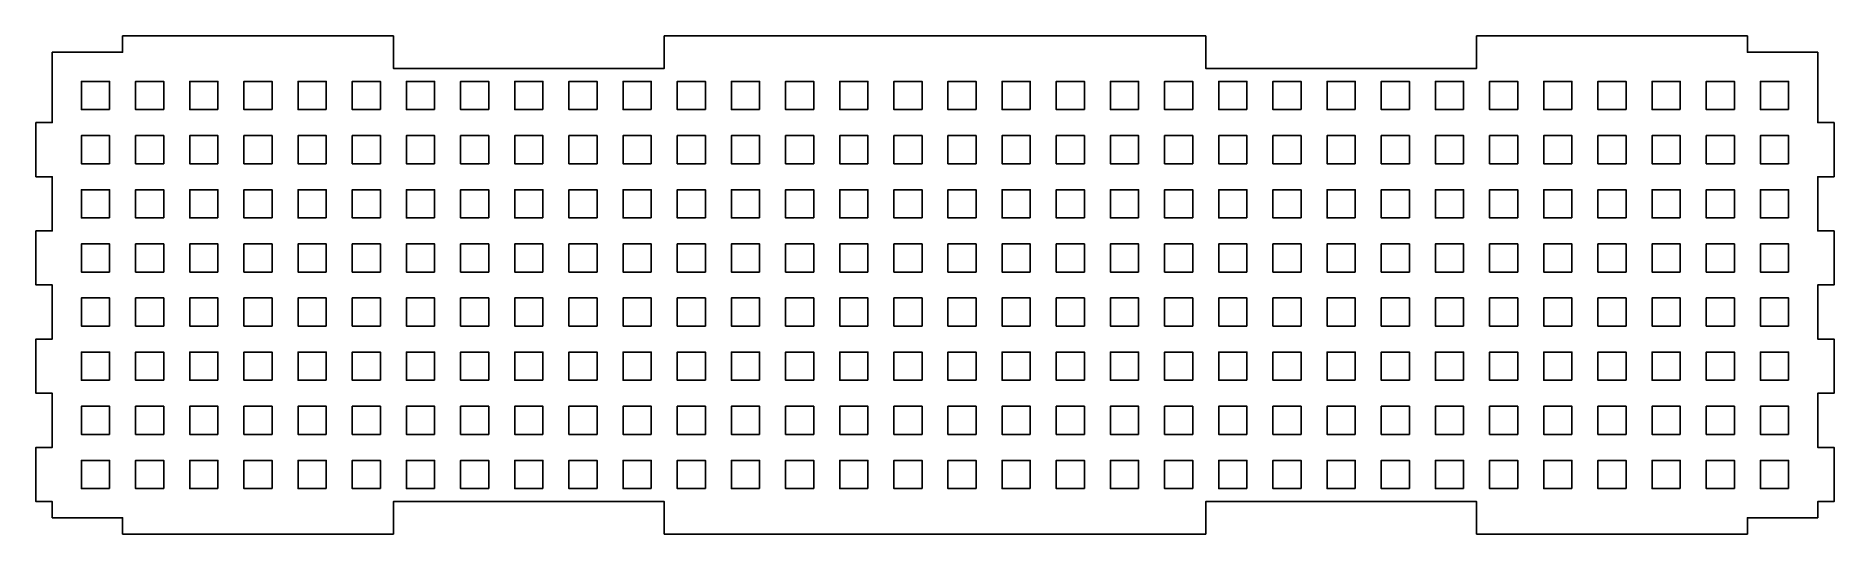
# Model space of a CAD drawing. Header units: millimetres. Extents: x -6 to 326, y -6 to 86.
import ezdxf

# ---------------------------------------------------------------- set-up
doc = ezdxf.new("R2010")
doc.units = ezdxf.units.MM
doc.layers.get('0').update_dxf_attribs({"linetype": 'CONTINUOUS'})

msp = doc.modelspace()

# ---------------------------------------------------------------- linework, layer by layer
for points in [[(260, 86), (260, 80), (210, 80), (210, 86), (110, 86), (110, 80), (60, 80), (60, 86), (10, 86), (10, 83), (-3, 83), (-3, 70), (-6, 70), (-6, 60), (-3, 60), (-3, 50), (-6, 50), (-6, 40), (-3, 40), (-3, 30), (-6, 30), (-6, 20), (-3, 20), (-3, 10), (-6, 10), (-6, 0), (-3, 0), (-3, -3), (10, -3), (10, -6), (60, -6), (60, 0), (110, 0), (110, -6), (210, -6), (210, 0), (260, 0), (260, -6), (310, -6), (310, -3), (323, -3), (323, 0), (326, 0), (326, 10), (323, 10), (323, 20), (326, 20), (326, 30), (323, 30), (323, 40), (326, 40), (326, 50), (323, 50), (323, 60), (326, 60), (326, 70), (323, 70), (323, 83), (310, 83), (310, 86)], [(7.6, 72.4), (2.4, 72.4), (2.4, 77.6), (7.6, 77.6)], [(17.6, 72.4), (12.4, 72.4), (12.4, 77.6), (17.6, 77.6)], [(27.6, 72.4), (22.4, 72.4), (22.4, 77.6), (27.6, 77.6)], [(37.6, 72.4), (32.4, 72.4), (32.4, 77.6), (37.6, 77.6)], [(47.6, 72.4), (42.4, 72.4), (42.4, 77.6), (47.6, 77.6)], [(57.6, 72.4), (52.4, 72.4), (52.4, 77.6), (57.6, 77.6)], [(67.6, 72.4), (62.4, 72.4), (62.4, 77.6), (67.6, 77.6)], [(77.6, 72.4), (72.4, 72.4), (72.4, 77.6), (77.6, 77.6)], [(87.6, 72.4), (82.4, 72.4), (82.4, 77.6), (87.6, 77.6)], [(97.6, 72.4), (92.4, 72.4), (92.4, 77.6), (97.6, 77.6)], [(107.6, 72.4), (102.4, 72.4), (102.4, 77.6), (107.6, 77.6)], [(117.6, 72.4), (112.4, 72.4), (112.4, 77.6), (117.6, 77.6)], [(127.6, 72.4), (122.4, 72.4), (122.4, 77.6), (127.6, 77.6)], [(137.6, 72.4), (132.4, 72.4), (132.4, 77.6), (137.6, 77.6)], [(147.6, 72.4), (142.4, 72.4), (142.4, 77.6), (147.6, 77.6)], [(157.6, 72.4), (152.4, 72.4), (152.4, 77.6), (157.6, 77.6)], [(167.6, 72.4), (162.4, 72.4), (162.4, 77.6), (167.6, 77.6)], [(177.6, 72.4), (172.4, 72.4), (172.4, 77.6), (177.6, 77.6)], [(187.6, 72.4), (182.4, 72.4), (182.4, 77.6), (187.6, 77.6)], [(197.6, 72.4), (192.4, 72.4), (192.4, 77.6), (197.6, 77.6)], [(207.6, 72.4), (202.4, 72.4), (202.4, 77.6), (207.6, 77.6)], [(217.6, 72.4), (212.4, 72.4), (212.4, 77.6), (217.6, 77.6)], [(227.6, 72.4), (222.4, 72.4), (222.4, 77.6), (227.6, 77.6)], [(237.6, 72.4), (232.4, 72.4), (232.4, 77.6), (237.6, 77.6)], [(247.6, 72.4), (242.4, 72.4), (242.4, 77.6), (247.6, 77.6)], [(257.6, 72.4), (252.4, 72.4), (252.4, 77.6), (257.6, 77.6)], [(267.6, 72.4), (262.4, 72.4), (262.4, 77.6), (267.6, 77.6)], [(277.6, 72.4), (272.4, 72.4), (272.4, 77.6), (277.6, 77.6)], [(287.6, 72.4), (282.4, 72.4), (282.4, 77.6), (287.6, 77.6)], [(297.6, 72.4), (292.4, 72.4), (292.4, 77.6), (297.6, 77.6)], [(307.6, 72.4), (302.4, 72.4), (302.4, 77.6), (307.6, 77.6)], [(317.6, 72.4), (312.4, 72.4), (312.4, 77.6), (317.6, 77.6)], [(7.6, 62.4), (2.4, 62.4), (2.4, 67.6), (7.6, 67.6)], [(17.6, 62.4), (12.4, 62.4), (12.4, 67.6), (17.6, 67.6)], [(27.6, 62.4), (22.4, 62.4), (22.4, 67.6), (27.6, 67.6)], [(37.6, 62.4), (32.4, 62.4), (32.4, 67.6), (37.6, 67.6)], [(47.6, 62.4), (42.4, 62.4), (42.4, 67.6), (47.6, 67.6)], [(57.6, 62.4), (52.4, 62.4), (52.4, 67.6), (57.6, 67.6)], [(67.6, 62.4), (62.4, 62.4), (62.4, 67.6), (67.6, 67.6)], [(77.6, 62.4), (72.4, 62.4), (72.4, 67.6), (77.6, 67.6)], [(87.6, 62.4), (82.4, 62.4), (82.4, 67.6), (87.6, 67.6)], [(97.6, 62.4), (92.4, 62.4), (92.4, 67.6), (97.6, 67.6)], [(107.6, 62.4), (102.4, 62.4), (102.4, 67.6), (107.6, 67.6)], [(117.6, 62.4), (112.4, 62.4), (112.4, 67.6), (117.6, 67.6)], [(127.6, 62.4), (122.4, 62.4), (122.4, 67.6), (127.6, 67.6)], [(137.6, 62.4), (132.4, 62.4), (132.4, 67.6), (137.6, 67.6)], [(147.6, 62.4), (142.4, 62.4), (142.4, 67.6), (147.6, 67.6)], [(157.6, 62.4), (152.4, 62.4), (152.4, 67.6), (157.6, 67.6)], [(167.6, 62.4), (162.4, 62.4), (162.4, 67.6), (167.6, 67.6)], [(177.6, 62.4), (172.4, 62.4), (172.4, 67.6), (177.6, 67.6)], [(187.6, 62.4), (182.4, 62.4), (182.4, 67.6), (187.6, 67.6)], [(197.6, 62.4), (192.4, 62.4), (192.4, 67.6), (197.6, 67.6)], [(207.6, 62.4), (202.4, 62.4), (202.4, 67.6), (207.6, 67.6)], [(217.6, 62.4), (212.4, 62.4), (212.4, 67.6), (217.6, 67.6)], [(227.6, 62.4), (222.4, 62.4), (222.4, 67.6), (227.6, 67.6)], [(237.6, 62.4), (232.4, 62.4), (232.4, 67.6), (237.6, 67.6)], [(247.6, 62.4), (242.4, 62.4), (242.4, 67.6), (247.6, 67.6)], [(257.6, 62.4), (252.4, 62.4), (252.4, 67.6), (257.6, 67.6)], [(267.6, 62.4), (262.4, 62.4), (262.4, 67.6), (267.6, 67.6)], [(277.6, 62.4), (272.4, 62.4), (272.4, 67.6), (277.6, 67.6)], [(287.6, 62.4), (282.4, 62.4), (282.4, 67.6), (287.6, 67.6)], [(297.6, 62.4), (292.4, 62.4), (292.4, 67.6), (297.6, 67.6)], [(307.6, 62.4), (302.4, 62.4), (302.4, 67.6), (307.6, 67.6)], [(317.6, 62.4), (312.4, 62.4), (312.4, 67.6), (317.6, 67.6)], [(7.6, 52.4), (2.4, 52.4), (2.4, 57.6), (7.6, 57.6)], [(17.6, 52.4), (12.4, 52.4), (12.4, 57.6), (17.6, 57.6)], [(27.6, 52.4), (22.4, 52.4), (22.4, 57.6), (27.6, 57.6)], [(37.6, 52.4), (32.4, 52.4), (32.4, 57.6), (37.6, 57.6)], [(47.6, 52.4), (42.4, 52.4), (42.4, 57.6), (47.6, 57.6)], [(57.6, 52.4), (52.4, 52.4), (52.4, 57.6), (57.6, 57.6)], [(67.6, 52.4), (62.4, 52.4), (62.4, 57.6), (67.6, 57.6)], [(77.6, 52.4), (72.4, 52.4), (72.4, 57.6), (77.6, 57.6)], [(87.6, 52.4), (82.4, 52.4), (82.4, 57.6), (87.6, 57.6)], [(97.6, 52.4), (92.4, 52.4), (92.4, 57.6), (97.6, 57.6)], [(107.6, 52.4), (102.4, 52.4), (102.4, 57.6), (107.6, 57.6)], [(117.6, 52.4), (112.4, 52.4), (112.4, 57.6), (117.6, 57.6)], [(127.6, 52.4), (122.4, 52.4), (122.4, 57.6), (127.6, 57.6)], [(137.6, 52.4), (132.4, 52.4), (132.4, 57.6), (137.6, 57.6)], [(147.6, 52.4), (142.4, 52.4), (142.4, 57.6), (147.6, 57.6)], [(157.6, 52.4), (152.4, 52.4), (152.4, 57.6), (157.6, 57.6)], [(167.6, 52.4), (162.4, 52.4), (162.4, 57.6), (167.6, 57.6)], [(177.6, 52.4), (172.4, 52.4), (172.4, 57.6), (177.6, 57.6)], [(187.6, 52.4), (182.4, 52.4), (182.4, 57.6), (187.6, 57.6)], [(197.6, 52.4), (192.4, 52.4), (192.4, 57.6), (197.6, 57.6)], [(207.6, 52.4), (202.4, 52.4), (202.4, 57.6), (207.6, 57.6)], [(217.6, 52.4), (212.4, 52.4), (212.4, 57.6), (217.6, 57.6)], [(227.6, 52.4), (222.4, 52.4), (222.4, 57.6), (227.6, 57.6)], [(237.6, 52.4), (232.4, 52.4), (232.4, 57.6), (237.6, 57.6)], [(247.6, 52.4), (242.4, 52.4), (242.4, 57.6), (247.6, 57.6)], [(257.6, 52.4), (252.4, 52.4), (252.4, 57.6), (257.6, 57.6)], [(267.6, 52.4), (262.4, 52.4), (262.4, 57.6), (267.6, 57.6)], [(277.6, 52.4), (272.4, 52.4), (272.4, 57.6), (277.6, 57.6)], [(287.6, 52.4), (282.4, 52.4), (282.4, 57.6), (287.6, 57.6)], [(297.6, 52.4), (292.4, 52.4), (292.4, 57.6), (297.6, 57.6)], [(307.6, 52.4), (302.4, 52.4), (302.4, 57.6), (307.6, 57.6)], [(317.6, 52.4), (312.4, 52.4), (312.4, 57.6), (317.6, 57.6)], [(7.6, 42.4), (2.4, 42.4), (2.4, 47.6), (7.6, 47.6)], [(17.6, 42.4), (12.4, 42.4), (12.4, 47.6), (17.6, 47.6)], [(27.6, 42.4), (22.4, 42.4), (22.4, 47.6), (27.6, 47.6)], [(37.6, 42.4), (32.4, 42.4), (32.4, 47.6), (37.6, 47.6)], [(47.6, 42.4), (42.4, 42.4), (42.4, 47.6), (47.6, 47.6)], [(57.6, 42.4), (52.4, 42.4), (52.4, 47.6), (57.6, 47.6)], [(67.6, 42.4), (62.4, 42.4), (62.4, 47.6), (67.6, 47.6)], [(77.6, 42.4), (72.4, 42.4), (72.4, 47.6), (77.6, 47.6)], [(87.6, 42.4), (82.4, 42.4), (82.4, 47.6), (87.6, 47.6)], [(97.6, 42.4), (92.4, 42.4), (92.4, 47.6), (97.6, 47.6)], [(107.6, 42.4), (102.4, 42.4), (102.4, 47.6), (107.6, 47.6)], [(117.6, 42.4), (112.4, 42.4), (112.4, 47.6), (117.6, 47.6)], [(127.6, 42.4), (122.4, 42.4), (122.4, 47.6), (127.6, 47.6)], [(137.6, 42.4), (132.4, 42.4), (132.4, 47.6), (137.6, 47.6)], [(147.6, 42.4), (142.4, 42.4), (142.4, 47.6), (147.6, 47.6)], [(157.6, 42.4), (152.4, 42.4), (152.4, 47.6), (157.6, 47.6)], [(167.6, 42.4), (162.4, 42.4), (162.4, 47.6), (167.6, 47.6)], [(177.6, 42.4), (172.4, 42.4), (172.4, 47.6), (177.6, 47.6)], [(187.6, 42.4), (182.4, 42.4), (182.4, 47.6), (187.6, 47.6)], [(197.6, 42.4), (192.4, 42.4), (192.4, 47.6), (197.6, 47.6)], [(207.6, 42.4), (202.4, 42.4), (202.4, 47.6), (207.6, 47.6)], [(217.6, 42.4), (212.4, 42.4), (212.4, 47.6), (217.6, 47.6)], [(227.6, 42.4), (222.4, 42.4), (222.4, 47.6), (227.6, 47.6)], [(237.6, 42.4), (232.4, 42.4), (232.4, 47.6), (237.6, 47.6)], [(247.6, 42.4), (242.4, 42.4), (242.4, 47.6), (247.6, 47.6)], [(257.6, 42.4), (252.4, 42.4), (252.4, 47.6), (257.6, 47.6)], [(267.6, 42.4), (262.4, 42.4), (262.4, 47.6), (267.6, 47.6)], [(277.6, 42.4), (272.4, 42.4), (272.4, 47.6), (277.6, 47.6)], [(287.6, 42.4), (282.4, 42.4), (282.4, 47.6), (287.6, 47.6)], [(297.6, 42.4), (292.4, 42.4), (292.4, 47.6), (297.6, 47.6)], [(307.6, 42.4), (302.4, 42.4), (302.4, 47.6), (307.6, 47.6)], [(317.6, 42.4), (312.4, 42.4), (312.4, 47.6), (317.6, 47.6)], [(7.6, 32.4), (2.4, 32.4), (2.4, 37.6), (7.6, 37.6)], [(17.6, 32.4), (12.4, 32.4), (12.4, 37.6), (17.6, 37.6)], [(27.6, 32.4), (22.4, 32.4), (22.4, 37.6), (27.6, 37.6)], [(37.6, 32.4), (32.4, 32.4), (32.4, 37.6), (37.6, 37.6)], [(47.6, 32.4), (42.4, 32.4), (42.4, 37.6), (47.6, 37.6)], [(57.6, 32.4), (52.4, 32.4), (52.4, 37.6), (57.6, 37.6)], [(67.6, 32.4), (62.4, 32.4), (62.4, 37.6), (67.6, 37.6)], [(77.6, 32.4), (72.4, 32.4), (72.4, 37.6), (77.6, 37.6)], [(87.6, 32.4), (82.4, 32.4), (82.4, 37.6), (87.6, 37.6)], [(97.6, 32.4), (92.4, 32.4), (92.4, 37.6), (97.6, 37.6)], [(107.6, 32.4), (102.4, 32.4), (102.4, 37.6), (107.6, 37.6)], [(117.6, 32.4), (112.4, 32.4), (112.4, 37.6), (117.6, 37.6)], [(127.6, 32.4), (122.4, 32.4), (122.4, 37.6), (127.6, 37.6)], [(137.6, 32.4), (132.4, 32.4), (132.4, 37.6), (137.6, 37.6)], [(147.6, 32.4), (142.4, 32.4), (142.4, 37.6), (147.6, 37.6)], [(157.6, 32.4), (152.4, 32.4), (152.4, 37.6), (157.6, 37.6)], [(167.6, 32.4), (162.4, 32.4), (162.4, 37.6), (167.6, 37.6)], [(177.6, 32.4), (172.4, 32.4), (172.4, 37.6), (177.6, 37.6)], [(187.6, 32.4), (182.4, 32.4), (182.4, 37.6), (187.6, 37.6)], [(197.6, 32.4), (192.4, 32.4), (192.4, 37.6), (197.6, 37.6)], [(207.6, 32.4), (202.4, 32.4), (202.4, 37.6), (207.6, 37.6)], [(217.6, 32.4), (212.4, 32.4), (212.4, 37.6), (217.6, 37.6)], [(227.6, 32.4), (222.4, 32.4), (222.4, 37.6), (227.6, 37.6)], [(237.6, 32.4), (232.4, 32.4), (232.4, 37.6), (237.6, 37.6)], [(247.6, 32.4), (242.4, 32.4), (242.4, 37.6), (247.6, 37.6)], [(257.6, 32.4), (252.4, 32.4), (252.4, 37.6), (257.6, 37.6)], [(267.6, 32.4), (262.4, 32.4), (262.4, 37.6), (267.6, 37.6)], [(277.6, 32.4), (272.4, 32.4), (272.4, 37.6), (277.6, 37.6)], [(287.6, 32.4), (282.4, 32.4), (282.4, 37.6), (287.6, 37.6)], [(297.6, 32.4), (292.4, 32.4), (292.4, 37.6), (297.6, 37.6)], [(307.6, 32.4), (302.4, 32.4), (302.4, 37.6), (307.6, 37.6)], [(317.6, 32.4), (312.4, 32.4), (312.4, 37.6), (317.6, 37.6)], [(7.6, 22.4), (2.4, 22.4), (2.4, 27.6), (7.6, 27.6)], [(17.6, 22.4), (12.4, 22.4), (12.4, 27.6), (17.6, 27.6)], [(27.6, 22.4), (22.4, 22.4), (22.4, 27.6), (27.6, 27.6)], [(37.6, 22.4), (32.4, 22.4), (32.4, 27.6), (37.6, 27.6)], [(47.6, 22.4), (42.4, 22.4), (42.4, 27.6), (47.6, 27.6)], [(57.6, 22.4), (52.4, 22.4), (52.4, 27.6), (57.6, 27.6)], [(67.6, 22.4), (62.4, 22.4), (62.4, 27.6), (67.6, 27.6)], [(77.6, 22.4), (72.4, 22.4), (72.4, 27.6), (77.6, 27.6)], [(87.6, 22.4), (82.4, 22.4), (82.4, 27.6), (87.6, 27.6)], [(97.6, 22.4), (92.4, 22.4), (92.4, 27.6), (97.6, 27.6)], [(107.6, 22.4), (102.4, 22.4), (102.4, 27.6), (107.6, 27.6)], [(117.6, 22.4), (112.4, 22.4), (112.4, 27.6), (117.6, 27.6)], [(127.6, 22.4), (122.4, 22.4), (122.4, 27.6), (127.6, 27.6)], [(137.6, 22.4), (132.4, 22.4), (132.4, 27.6), (137.6, 27.6)], [(147.6, 22.4), (142.4, 22.4), (142.4, 27.6), (147.6, 27.6)], [(157.6, 22.4), (152.4, 22.4), (152.4, 27.6), (157.6, 27.6)], [(167.6, 22.4), (162.4, 22.4), (162.4, 27.6), (167.6, 27.6)], [(177.6, 22.4), (172.4, 22.4), (172.4, 27.6), (177.6, 27.6)], [(187.6, 22.4), (182.4, 22.4), (182.4, 27.6), (187.6, 27.6)], [(197.6, 22.4), (192.4, 22.4), (192.4, 27.6), (197.6, 27.6)], [(207.6, 22.4), (202.4, 22.4), (202.4, 27.6), (207.6, 27.6)], [(217.6, 22.4), (212.4, 22.4), (212.4, 27.6), (217.6, 27.6)], [(227.6, 22.4), (222.4, 22.4), (222.4, 27.6), (227.6, 27.6)], [(237.6, 22.4), (232.4, 22.4), (232.4, 27.6), (237.6, 27.6)], [(247.6, 22.4), (242.4, 22.4), (242.4, 27.6), (247.6, 27.6)], [(257.6, 22.4), (252.4, 22.4), (252.4, 27.6), (257.6, 27.6)], [(267.6, 22.4), (262.4, 22.4), (262.4, 27.6), (267.6, 27.6)], [(277.6, 22.4), (272.4, 22.4), (272.4, 27.6), (277.6, 27.6)], [(287.6, 22.4), (282.4, 22.4), (282.4, 27.6), (287.6, 27.6)], [(297.6, 22.4), (292.4, 22.4), (292.4, 27.6), (297.6, 27.6)], [(307.6, 22.4), (302.4, 22.4), (302.4, 27.6), (307.6, 27.6)], [(317.6, 22.4), (312.4, 22.4), (312.4, 27.6), (317.6, 27.6)], [(7.6, 12.4), (2.4, 12.4), (2.4, 17.6), (7.6, 17.6)], [(17.6, 12.4), (12.4, 12.4), (12.4, 17.6), (17.6, 17.6)], [(27.6, 12.4), (22.4, 12.4), (22.4, 17.6), (27.6, 17.6)], [(37.6, 12.4), (32.4, 12.4), (32.4, 17.6), (37.6, 17.6)], [(47.6, 12.4), (42.4, 12.4), (42.4, 17.6), (47.6, 17.6)], [(57.6, 12.4), (52.4, 12.4), (52.4, 17.6), (57.6, 17.6)], [(67.6, 12.4), (62.4, 12.4), (62.4, 17.6), (67.6, 17.6)], [(77.6, 12.4), (72.4, 12.4), (72.4, 17.6), (77.6, 17.6)], [(87.6, 12.4), (82.4, 12.4), (82.4, 17.6), (87.6, 17.6)], [(97.6, 12.4), (92.4, 12.4), (92.4, 17.6), (97.6, 17.6)], [(107.6, 12.4), (102.4, 12.4), (102.4, 17.6), (107.6, 17.6)], [(117.6, 12.4), (112.4, 12.4), (112.4, 17.6), (117.6, 17.6)], [(127.6, 12.4), (122.4, 12.4), (122.4, 17.6), (127.6, 17.6)], [(137.6, 12.4), (132.4, 12.4), (132.4, 17.6), (137.6, 17.6)], [(147.6, 12.4), (142.4, 12.4), (142.4, 17.6), (147.6, 17.6)], [(157.6, 12.4), (152.4, 12.4), (152.4, 17.6), (157.6, 17.6)], [(167.6, 12.4), (162.4, 12.4), (162.4, 17.6), (167.6, 17.6)], [(177.6, 12.4), (172.4, 12.4), (172.4, 17.6), (177.6, 17.6)], [(187.6, 12.4), (182.4, 12.4), (182.4, 17.6), (187.6, 17.6)], [(197.6, 12.4), (192.4, 12.4), (192.4, 17.6), (197.6, 17.6)], [(207.6, 12.4), (202.4, 12.4), (202.4, 17.6), (207.6, 17.6)], [(217.6, 12.4), (212.4, 12.4), (212.4, 17.6), (217.6, 17.6)], [(227.6, 12.4), (222.4, 12.4), (222.4, 17.6), (227.6, 17.6)], [(237.6, 12.4), (232.4, 12.4), (232.4, 17.6), (237.6, 17.6)], [(247.6, 12.4), (242.4, 12.4), (242.4, 17.6), (247.6, 17.6)], [(257.6, 12.4), (252.4, 12.4), (252.4, 17.6), (257.6, 17.6)], [(267.6, 12.4), (262.4, 12.4), (262.4, 17.6), (267.6, 17.6)], [(277.6, 12.4), (272.4, 12.4), (272.4, 17.6), (277.6, 17.6)], [(287.6, 12.4), (282.4, 12.4), (282.4, 17.6), (287.6, 17.6)], [(297.6, 12.4), (292.4, 12.4), (292.4, 17.6), (297.6, 17.6)], [(307.6, 12.4), (302.4, 12.4), (302.4, 17.6), (307.6, 17.6)], [(317.6, 12.4), (312.4, 12.4), (312.4, 17.6), (317.6, 17.6)], [(7.6, 2.4), (2.4, 2.4), (2.4, 7.6), (7.6, 7.6)], [(17.6, 2.4), (12.4, 2.4), (12.4, 7.6), (17.6, 7.6)], [(27.6, 2.4), (22.4, 2.4), (22.4, 7.6), (27.6, 7.6)], [(37.6, 2.4), (32.4, 2.4), (32.4, 7.6), (37.6, 7.6)], [(47.6, 2.4), (42.4, 2.4), (42.4, 7.6), (47.6, 7.6)], [(57.6, 2.4), (52.4, 2.4), (52.4, 7.6), (57.6, 7.6)], [(67.6, 2.4), (62.4, 2.4), (62.4, 7.6), (67.6, 7.6)], [(77.6, 2.4), (72.4, 2.4), (72.4, 7.6), (77.6, 7.6)], [(87.6, 2.4), (82.4, 2.4), (82.4, 7.6), (87.6, 7.6)], [(97.6, 2.4), (92.4, 2.4), (92.4, 7.6), (97.6, 7.6)], [(107.6, 2.4), (102.4, 2.4), (102.4, 7.6), (107.6, 7.6)], [(117.6, 2.4), (112.4, 2.4), (112.4, 7.6), (117.6, 7.6)], [(127.6, 2.4), (122.4, 2.4), (122.4, 7.6), (127.6, 7.6)], [(137.6, 2.4), (132.4, 2.4), (132.4, 7.6), (137.6, 7.6)], [(147.6, 2.4), (142.4, 2.4), (142.4, 7.6), (147.6, 7.6)], [(157.6, 2.4), (152.4, 2.4), (152.4, 7.6), (157.6, 7.6)], [(167.6, 2.4), (162.4, 2.4), (162.4, 7.6), (167.6, 7.6)], [(177.6, 2.4), (172.4, 2.4), (172.4, 7.6), (177.6, 7.6)], [(187.6, 2.4), (182.4, 2.4), (182.4, 7.6), (187.6, 7.6)], [(197.6, 2.4), (192.4, 2.4), (192.4, 7.6), (197.6, 7.6)], [(207.6, 2.4), (202.4, 2.4), (202.4, 7.6), (207.6, 7.6)], [(217.6, 2.4), (212.4, 2.4), (212.4, 7.6), (217.6, 7.6)], [(227.6, 2.4), (222.4, 2.4), (222.4, 7.6), (227.6, 7.6)], [(237.6, 2.4), (232.4, 2.4), (232.4, 7.6), (237.6, 7.6)], [(247.6, 2.4), (242.4, 2.4), (242.4, 7.6), (247.6, 7.6)], [(257.6, 2.4), (252.4, 2.4), (252.4, 7.6), (257.6, 7.6)], [(267.6, 2.4), (262.4, 2.4), (262.4, 7.6), (267.6, 7.6)], [(277.6, 2.4), (272.4, 2.4), (272.4, 7.6), (277.6, 7.6)], [(287.6, 2.4), (282.4, 2.4), (282.4, 7.6), (287.6, 7.6)], [(297.6, 2.4), (292.4, 2.4), (292.4, 7.6), (297.6, 7.6)], [(307.6, 2.4), (302.4, 2.4), (302.4, 7.6), (307.6, 7.6)], [(317.6, 2.4), (312.4, 2.4), (312.4, 7.6), (317.6, 7.6)]]:
    msp.add_lwpolyline(points, close=True)

doc.saveas('drawing.dxf')
